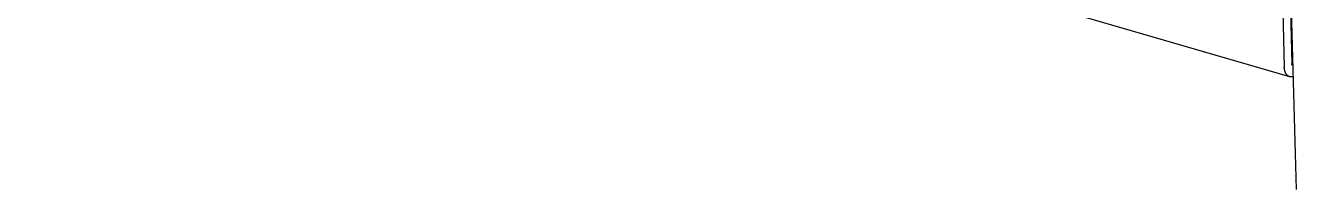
# Model space of a CAD drawing. Header units: millimetres. Extents: x -1283 to 2747, y -259 to 2557.
# Drawn here: x -612 to -437.7, y 150.4 to 172.9 of the extents above; entities that cross this region are included whole.
import ezdxf

# ---------------------------------------------------------------- set-up
doc = ezdxf.new("R2010")
doc.units = ezdxf.units.MM
doc.header["$MEASUREMENT"] = 0
doc.layers.add('Utwórz2D linie widoczne', color=7, linetype='Continuous', true_color=0x000000)

msp = doc.modelspace()

# ---------------------------------------------------------------- linework, layer by layer
at = {"layer": 'Utwórz2D linie widoczne'}
for p, q in [((-437.71, 150.43), (-454.7, 751.46)), ((-438.65, 165.87), (-611.97, 216.2)), ((-439.08, 193.55), (-438.34, 167.66)), ((-440.13, 193.09), (-439.39, 167.18)), ((-438.34, 167.65), (-438.34, 167.66)), ((-438.34, 167.64), (-438.34, 167.65)), ((-438.34, 167.63), (-438.34, 167.64)), ((-438.34, 167.62), (-438.34, 167.63)), ((-438.34, 167.61), (-438.34, 167.62)), ((-438.34, 167.6), (-438.34, 167.61)), ((-438.34, 167.59), (-438.34, 167.6)), ((-438.34, 167.58), (-438.34, 167.59)), ((-438.34, 167.57), (-438.34, 167.58)), ((-438.34, 167.58), (-438.34, 167.58)), ((-438.34, 167.56), (-438.34, 167.57)), ((-438.33, 167.55), (-438.34, 167.56)), ((-438.33, 167.54), (-438.33, 167.55)), ((-438.33, 167.53), (-438.33, 167.54)), ((-438.32, 167.53), (-438.33, 167.53)), ((-438.32, 167.52), (-438.32, 167.53)), ((-438.32, 167.51), (-438.32, 167.52)), ((-438.31, 167.5), (-438.32, 167.51)), ((-438.31, 167.49), (-438.31, 167.5)), ((-438.3, 167.49), (-438.31, 167.49)), ((-438.3, 167.48), (-438.3, 167.49)), ((-438.29, 167.47), (-438.3, 167.48)), ((-438.29, 167.46), (-438.29, 167.47)), ((-438.28, 167.46), (-438.29, 167.46)), ((-438.28, 167.45), (-438.28, 167.46)), ((-438.27, 167.45), (-438.28, 167.45)), ((-438.26, 167.44), (-438.27, 167.45)), ((-438.26, 167.43), (-438.26, 167.44)), ((-438.25, 167.43), (-438.26, 167.43)), ((-438.24, 167.42), (-438.25, 167.43)), ((-438.23, 167.41), (-438.24, 167.42)), ((-438.24, 167.42), (-438.24, 167.42)), ((-438.22, 167.41), (-438.23, 167.41)), ((-438.21, 167.4), (-438.22, 167.41)), ((-438.2, 167.39), (-438.21, 167.4)), ((-438.21, 167.4), (-438.21, 167.4)), ((-438.19, 167.39), (-438.2, 167.39)), ((-439.39, 167.11), (-439.39, 167.18)), ((-439.38, 167.03), (-439.39, 167.11)), ((-439.37, 166.95), (-439.38, 167.03)), ((-439.36, 166.88), (-439.37, 166.95)), ((-439.36, 166.84), (-439.36, 166.88)), ((-439.35, 166.8), (-439.36, 166.84)), ((-439.34, 166.76), (-439.35, 166.8)), ((-439.33, 166.73), (-439.34, 166.76)), ((-439.33, 166.69), (-439.33, 166.73)), ((-439.32, 166.65), (-439.33, 166.69)), ((-439.3, 166.62), (-439.32, 166.65)), ((-439.29, 166.58), (-439.3, 166.62)), ((-439.28, 166.55), (-439.29, 166.58)), ((-439.27, 166.51), (-439.28, 166.55)), ((-439.26, 166.48), (-439.27, 166.51)), ((-439.24, 166.45), (-439.26, 166.48)), ((-439.23, 166.41), (-439.24, 166.45)), ((-439.21, 166.38), (-439.23, 166.41)), ((-439.2, 166.35), (-439.21, 166.38)), ((-439.18, 166.32), (-439.2, 166.35)), ((-439.16, 166.29), (-439.18, 166.32)), ((-439.14, 166.26), (-439.16, 166.29)), ((-439.12, 166.23), (-439.14, 166.26)), ((-439.1, 166.2), (-439.12, 166.23)), ((-439.08, 166.17), (-439.1, 166.2)), ((-439.06, 166.15), (-439.08, 166.17)), ((-439.04, 166.12), (-439.06, 166.15)), ((-439.02, 166.1), (-439.04, 166.12)), ((-439, 166.08), (-439.02, 166.1)), ((-438.97, 166.05), (-439, 166.08)), ((-438.95, 166.03), (-438.97, 166.05)), ((-438.94, 166.02), (-438.95, 166.03)), ((-438.93, 166.01), (-438.94, 166.02)), ((-438.91, 166), (-438.93, 166.01)), ((-438.9, 165.99), (-438.91, 166)), ((-438.89, 165.98), (-438.9, 165.99)), ((-438.88, 165.98), (-438.89, 165.98)), ((-438.86, 165.97), (-438.88, 165.98)), ((-438.85, 165.96), (-438.86, 165.97)), ((-438.84, 165.95), (-438.85, 165.96)), ((-438.83, 165.94), (-438.84, 165.95)), ((-438.81, 165.93), (-438.83, 165.94)), ((-438.8, 165.93), (-438.81, 165.93)), ((-438.79, 165.92), (-438.8, 165.93)), ((-438.77, 165.91), (-438.79, 165.92)), ((-438.76, 165.91), (-438.77, 165.91)), ((-438.75, 165.9), (-438.76, 165.91)), ((-438.73, 165.9), (-438.75, 165.9)), ((-438.72, 165.89), (-438.73, 165.9)), ((-438.71, 165.88), (-438.72, 165.89)), ((-438.69, 165.88), (-438.71, 165.88)), ((-438.68, 165.87), (-438.69, 165.88)), ((-438.66, 165.87), (-438.68, 165.87)), ((-438.65, 165.87), (-438.66, 165.87)), ((-438.64, 165.86), (-438.65, 165.87)), ((-438.62, 165.86), (-438.64, 165.86)), ((-438.61, 165.85), (-438.62, 165.86)), ((-438.59, 165.85), (-438.61, 165.85)), ((-438.58, 165.85), (-438.59, 165.85)), ((-438.56, 165.85), (-438.58, 165.85)), ((-438.55, 165.84), (-438.56, 165.85)), ((-438.54, 165.84), (-438.55, 165.84)), ((-438.52, 165.84), (-438.54, 165.84)), ((-438.51, 165.84), (-438.52, 165.84)), ((-438.49, 165.84), (-438.51, 165.84)), ((-438.48, 165.84), (-438.49, 165.84)), ((-438.46, 165.84), (-438.48, 165.84)), ((-438.45, 165.84), (-438.46, 165.84)), ((-438.43, 165.84), (-438.45, 165.84)), ((-438.41, 165.84), (-438.43, 165.84)), ((-438.38, 165.84), (-438.41, 165.84)), ((-438.35, 165.84), (-438.38, 165.84)), ((-438.32, 165.84), (-438.35, 165.84)), ((-438.29, 165.85), (-438.32, 165.84)), ((-438.26, 165.85), (-438.29, 165.85)), ((-438.23, 165.86), (-438.26, 165.85)), ((-438.2, 165.86), (-438.23, 165.86)), ((-438.18, 165.87), (-438.2, 165.86)), ((-438.15, 165.88), (-438.18, 165.87))]:
    msp.add_line(p, q, dxfattribs=at)

doc.saveas('drawing.dxf')
